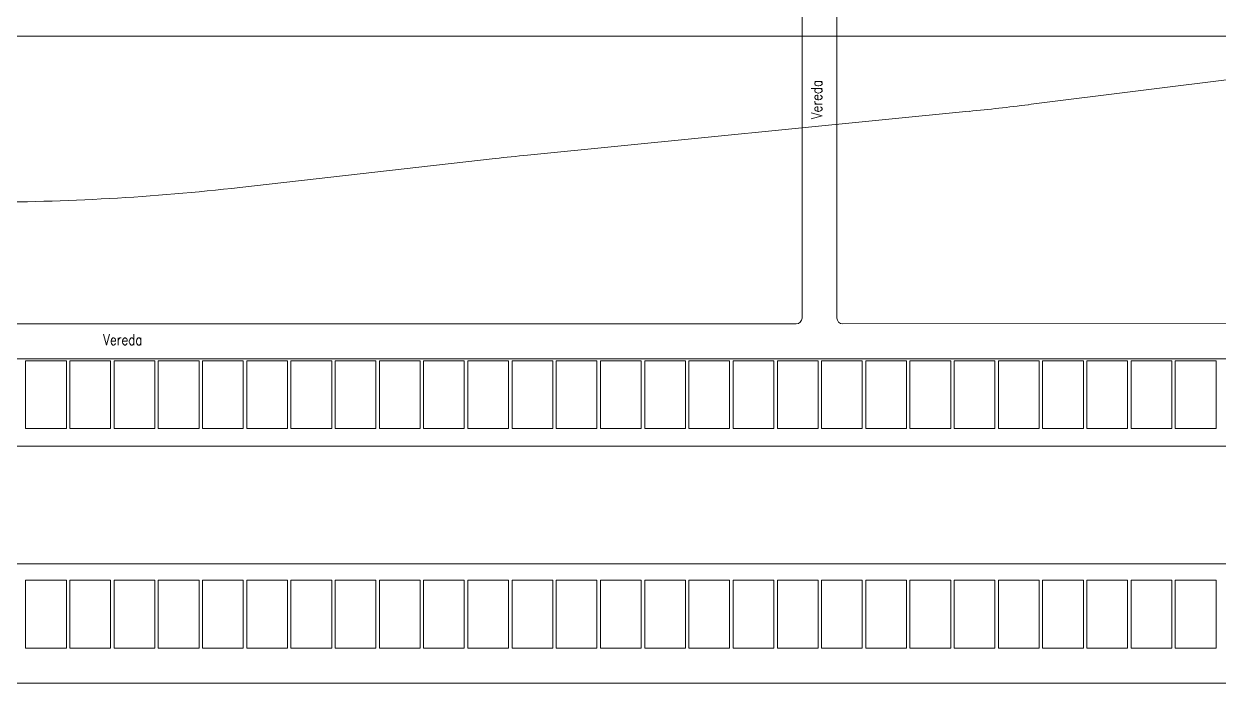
# Model space of a CAD drawing. Header units: millimetres. Extents: x -725228 to 10849, y -8846583 to 5995.
# Drawn here: x 10256.7 to 10359.4, y 5742.6 to 5799.2 of the extents above; entities that cross this region are included whole.
import ezdxf

# ---------------------------------------------------------------- set-up
doc = ezdxf.new("R2010")
doc.units = ezdxf.units.MM
doc.layers.add('00-SIMB', color=1, linetype='Continuous', lineweight=0)
doc.layers.add('ES-Perfiles-g', color=4, linetype='Continuous')
doc.styles.add('Romans PF', font='romans.shx', dxfattribs={"width": 0.8})

# ---------------------------------------------------------------- blocks, each defined once
blk = doc.blocks.new('Ubicación_TOLOSA')
at = {"layer": '00-SIMB', "color": 1, "lineweight": 5, "ltscale": 2}
for p, q in [((163.93, -58.05), (163.93, -30.19)), ((160.93, -58.05), (160.93, -31.01)), ((210.41, -33.84), (-11.25, -33.84)), ((210.54, -35.95), (180.39, -39.72)), ((175.3, -40.29), (137.33, -44.06)), ((134.57, -44.35), (112.62, -46.83)), ((164.43, -58.55), (232.17, -58.5)), ((57.06, -58.55), (160.43, -58.55)), ((21, -61.55), (232.76, -61.55)), ((94.21, -61.72), (94.21, -67.55)), ((97.71, -61.72), (94.21, -61.72)), ((97.71, -67.55), (97.71, -61.72)), ((98.01, -61.72), (98.01, -67.55)), ((101.51, -61.72), (98.01, -61.72)), ((101.51, -67.55), (101.51, -61.72)), ((101.81, -61.72), (101.81, -67.55)), ((105.31, -61.72), (101.81, -61.72)), ((105.31, -67.55), (105.31, -61.72)), ((105.61, -61.72), (105.61, -67.55)), ((109.11, -61.72), (105.61, -61.72)), ((109.11, -67.55), (109.11, -61.72)), ((109.41, -61.72), (109.41, -67.55)), ((112.91, -61.72), (109.41, -61.72)), ((112.91, -67.55), (112.91, -61.72)), ((113.21, -61.72), (113.21, -67.55)), ((116.71, -61.72), (113.21, -61.72)), ((116.71, -67.55), (116.71, -61.72)), ((117.01, -61.72), (117.01, -67.55)), ((120.51, -61.72), (117.01, -61.72)), ((120.51, -67.55), (120.51, -61.72)), ((120.81, -61.72), (120.81, -67.55)), ((124.31, -61.72), (120.81, -61.72)), ((124.31, -67.55), (124.31, -61.72)), ((124.61, -61.72), (124.61, -67.55)), ((128.11, -61.72), (124.61, -61.72)), ((128.11, -67.55), (128.11, -61.72)), ((128.41, -61.72), (128.41, -67.55)), ((131.91, -61.72), (128.41, -61.72)), ((131.91, -67.55), (131.91, -61.72)), ((132.21, -61.72), (132.21, -67.55)), ((135.71, -61.72), (132.21, -61.72)), ((135.71, -67.55), (135.71, -61.72)), ((136.01, -61.72), (136.01, -67.55)), ((139.51, -61.72), (136.01, -61.72)), ((139.51, -67.55), (139.51, -61.72)), ((139.81, -61.72), (139.81, -67.55)), ((143.31, -61.72), (139.81, -61.72)), ((143.31, -67.55), (143.31, -61.72)), ((143.61, -61.72), (143.61, -67.55)), ((147.11, -61.72), (143.61, -61.72)), ((147.11, -67.55), (147.11, -61.72)), ((147.41, -61.72), (147.41, -67.55)), ((150.91, -61.72), (147.41, -61.72)), ((150.91, -67.55), (150.91, -61.72)), ((151.21, -61.72), (151.21, -67.55)), ((154.71, -61.72), (151.21, -61.72)), ((154.71, -67.55), (154.71, -61.72)), ((155.01, -61.72), (155.01, -67.55)), ((158.51, -61.72), (155.01, -61.72)), ((158.51, -67.55), (158.51, -61.72)), ((158.81, -61.72), (158.81, -67.55)), ((162.31, -61.72), (158.81, -61.72)), ((162.31, -67.55), (162.31, -61.72)), ((162.61, -61.72), (162.61, -67.55)), ((166.11, -61.72), (162.61, -61.72)), ((166.11, -67.55), (166.11, -61.72)), ((166.41, -61.72), (166.41, -67.55)), ((169.91, -61.72), (166.41, -61.72)), ((169.91, -67.55), (169.91, -61.72)), ((170.21, -61.72), (170.21, -67.55)), ((173.71, -61.72), (170.21, -61.72)), ((173.71, -67.55), (173.71, -61.72)), ((174.01, -61.72), (174.01, -67.55)), ((177.51, -61.72), (174.01, -61.72)), ((177.51, -67.55), (177.51, -61.72)), ((177.81, -61.72), (177.81, -67.55)), ((181.31, -61.72), (177.81, -61.72)), ((181.31, -67.55), (181.31, -61.72)), ((181.61, -61.72), (181.61, -67.55)), ((185.11, -61.72), (181.61, -61.72)), ((185.11, -67.55), (185.11, -61.72)), ((185.41, -61.72), (185.41, -67.55)), ((188.91, -61.72), (185.41, -61.72)), ((188.91, -67.55), (188.91, -61.72)), ((189.21, -61.72), (189.21, -67.55)), ((192.71, -61.72), (189.21, -61.72)), ((192.71, -67.55), (192.71, -61.72)), ((193.01, -61.72), (193.01, -67.55)), ((196.51, -61.72), (193.01, -61.72)), ((196.51, -67.55), (196.51, -61.72)), ((94.21, -67.55), (97.71, -67.55)), ((98.01, -67.55), (101.51, -67.55)), ((101.81, -67.55), (105.31, -67.55)), ((105.61, -67.55), (109.11, -67.55)), ((109.41, -67.55), (112.91, -67.55)), ((113.21, -67.55), (116.71, -67.55)), ((117.01, -67.55), (120.51, -67.55)), ((120.81, -67.55), (124.31, -67.55)), ((124.61, -67.55), (128.11, -67.55)), ((128.41, -67.55), (131.91, -67.55)), ((132.21, -67.55), (135.71, -67.55)), ((136.01, -67.55), (139.51, -67.55)), ((139.81, -67.55), (143.31, -67.55)), ((143.61, -67.55), (147.11, -67.55)), ((147.41, -67.55), (150.91, -67.55)), ((151.21, -67.55), (154.71, -67.55)), ((155.01, -67.55), (158.51, -67.55)), ((158.81, -67.55), (162.31, -67.55)), ((162.61, -67.55), (166.11, -67.55)), ((166.41, -67.55), (169.91, -67.55)), ((170.21, -67.55), (173.71, -67.55)), ((174.01, -67.55), (177.51, -67.55)), ((177.81, -67.55), (181.31, -67.55)), ((181.61, -67.55), (185.11, -67.55)), ((185.41, -67.55), (188.91, -67.55)), ((189.21, -67.55), (192.71, -67.55)), ((193.01, -67.55), (196.51, -67.55)), ((31, -69.06), (218.98, -69.06)), ((31, -79.15), (218.98, -79.15)), ((94.21, -86.41), (94.21, -80.58)), ((94.21, -80.58), (97.71, -80.58)), ((97.71, -80.58), (97.71, -86.41)), ((98.01, -86.41), (98.01, -80.58)), ((98.01, -80.58), (101.51, -80.58)), ((101.51, -80.58), (101.51, -86.41)), ((101.81, -86.41), (101.81, -80.58)), ((101.81, -80.58), (105.31, -80.58)), ((105.31, -80.58), (105.31, -86.41)), ((105.61, -86.41), (105.61, -80.58)), ((105.61, -80.58), (109.11, -80.58)), ((109.11, -80.58), (109.11, -86.41)), ((109.41, -86.41), (109.41, -80.58)), ((109.41, -80.58), (112.91, -80.58)), ((112.91, -80.58), (112.91, -86.41)), ((113.21, -86.41), (113.21, -80.58)), ((113.21, -80.58), (116.71, -80.58)), ((116.71, -80.58), (116.71, -86.41)), ((117.01, -86.41), (117.01, -80.58)), ((117.01, -80.58), (120.51, -80.58)), ((120.51, -80.58), (120.51, -86.41)), ((120.81, -86.41), (120.81, -80.58)), ((120.81, -80.58), (124.31, -80.58)), ((124.31, -80.58), (124.31, -86.41)), ((124.61, -86.41), (124.61, -80.58)), ((124.61, -80.58), (128.11, -80.58)), ((128.11, -80.58), (128.11, -86.41)), ((128.41, -86.41), (128.41, -80.58)), ((128.41, -80.58), (131.91, -80.58)), ((131.91, -80.58), (131.91, -86.41)), ((132.21, -86.41), (132.21, -80.58)), ((132.21, -80.58), (135.71, -80.58)), ((135.71, -80.58), (135.71, -86.41)), ((136.01, -86.41), (136.01, -80.58)), ((136.01, -80.58), (139.51, -80.58)), ((139.51, -80.58), (139.51, -86.41)), ((139.81, -86.41), (139.81, -80.58)), ((139.81, -80.58), (143.31, -80.58)), ((143.31, -80.58), (143.31, -86.41)), ((143.61, -86.41), (143.61, -80.58)), ((143.61, -80.58), (147.11, -80.58)), ((147.11, -80.58), (147.11, -86.41)), ((147.41, -86.41), (147.41, -80.58)), ((147.41, -80.58), (150.91, -80.58)), ((150.91, -80.58), (150.91, -86.41)), ((151.21, -86.41), (151.21, -80.58)), ((151.21, -80.58), (154.71, -80.58)), ((154.71, -80.58), (154.71, -86.41)), ((155.01, -86.41), (155.01, -80.58)), ((155.01, -80.58), (158.51, -80.58)), ((158.51, -80.58), (158.51, -86.41)), ((158.81, -86.41), (158.81, -80.58)), ((158.81, -80.58), (162.31, -80.58)), ((162.31, -80.58), (162.31, -86.41)), ((162.61, -86.41), (162.61, -80.58)), ((162.61, -80.58), (166.11, -80.58)), ((166.11, -80.58), (166.11, -86.41)), ((166.41, -86.41), (166.41, -80.58)), ((166.41, -80.58), (169.91, -80.58)), ((169.91, -80.58), (169.91, -86.41)), ((170.21, -86.41), (170.21, -80.58)), ((170.21, -80.58), (173.71, -80.58)), ((173.71, -80.58), (173.71, -86.41)), ((174.01, -86.41), (174.01, -80.58)), ((174.01, -80.58), (177.51, -80.58)), ((177.51, -80.58), (177.51, -86.41)), ((177.81, -86.41), (177.81, -80.58)), ((177.81, -80.58), (181.31, -80.58)), ((181.31, -80.58), (181.31, -86.41)), ((181.61, -86.41), (181.61, -80.58)), ((181.61, -80.58), (185.11, -80.58)), ((185.11, -80.58), (185.11, -86.41)), ((185.41, -86.41), (185.41, -80.58)), ((185.41, -80.58), (188.91, -80.58)), ((188.91, -80.58), (188.91, -86.41)), ((189.21, -86.41), (189.21, -80.58)), ((189.21, -80.58), (192.71, -80.58)), ((192.71, -80.58), (192.71, -86.41)), ((193.01, -86.41), (193.01, -80.58)), ((193.01, -80.58), (196.51, -80.58)), ((196.51, -80.58), (196.51, -86.41)), ((97.71, -86.41), (94.21, -86.41)), ((101.51, -86.41), (98.01, -86.41)), ((105.31, -86.41), (101.81, -86.41)), ((109.11, -86.41), (105.61, -86.41)), ((112.91, -86.41), (109.41, -86.41)), ((116.71, -86.41), (113.21, -86.41)), ((120.51, -86.41), (117.01, -86.41)), ((124.31, -86.41), (120.81, -86.41)), ((128.11, -86.41), (124.61, -86.41)), ((131.91, -86.41), (128.41, -86.41)), ((135.71, -86.41), (132.21, -86.41)), ((139.51, -86.41), (136.01, -86.41)), ((143.31, -86.41), (139.81, -86.41)), ((147.11, -86.41), (143.61, -86.41)), ((150.91, -86.41), (147.41, -86.41)), ((154.71, -86.41), (151.21, -86.41)), ((158.51, -86.41), (155.01, -86.41)), ((162.31, -86.41), (158.81, -86.41)), ((166.11, -86.41), (162.61, -86.41)), ((169.91, -86.41), (166.41, -86.41)), ((173.71, -86.41), (170.21, -86.41)), ((177.51, -86.41), (174.01, -86.41)), ((181.31, -86.41), (177.81, -86.41)), ((185.11, -86.41), (181.61, -86.41)), ((188.91, -86.41), (185.41, -86.41)), ((192.71, -86.41), (189.21, -86.41)), ((196.51, -86.41), (193.01, -86.41)), ((33.5, -89.41), (268.95, -89.41))]:
    blk.add_line(p, q, dxfattribs=at)
for centre, radius, start, end in [((155.58, 158.73), 200, 275.6588, 277.125), ((157.05, -243.08), 200, 95.6588, 96.4548), ((90.14, 151.9), 200, 270, 276.4548), ((160.43, -58.05), 0.5, 270, 0), ((164.43, -58.05), 0.5, 180, 270)]:
    blk.add_arc(centre, radius, start, end, dxfattribs=at)
at = {"layer": '00-SIMB', "color": 1, "lineweight": 5, "ltscale": 2, "style": 'Romans PF', "width": 0.8}
for rotation, p in [(90, (162.65, -40.97)), (360, (100.87, -60.38))]:
    blk.add_text('Vereda', height=0.937, rotation=rotation, dxfattribs=at).set_placement(p)

msp = doc.modelspace()

# ---------------------------------------------------------------- block references
at = {"layer": 'ES-Perfiles-g', "lineweight": 5}
msp.add_blockref('Ubicación_TOLOSA', (10162.675, 5831.965), dxfattribs=at)

doc.saveas('drawing.dxf')
